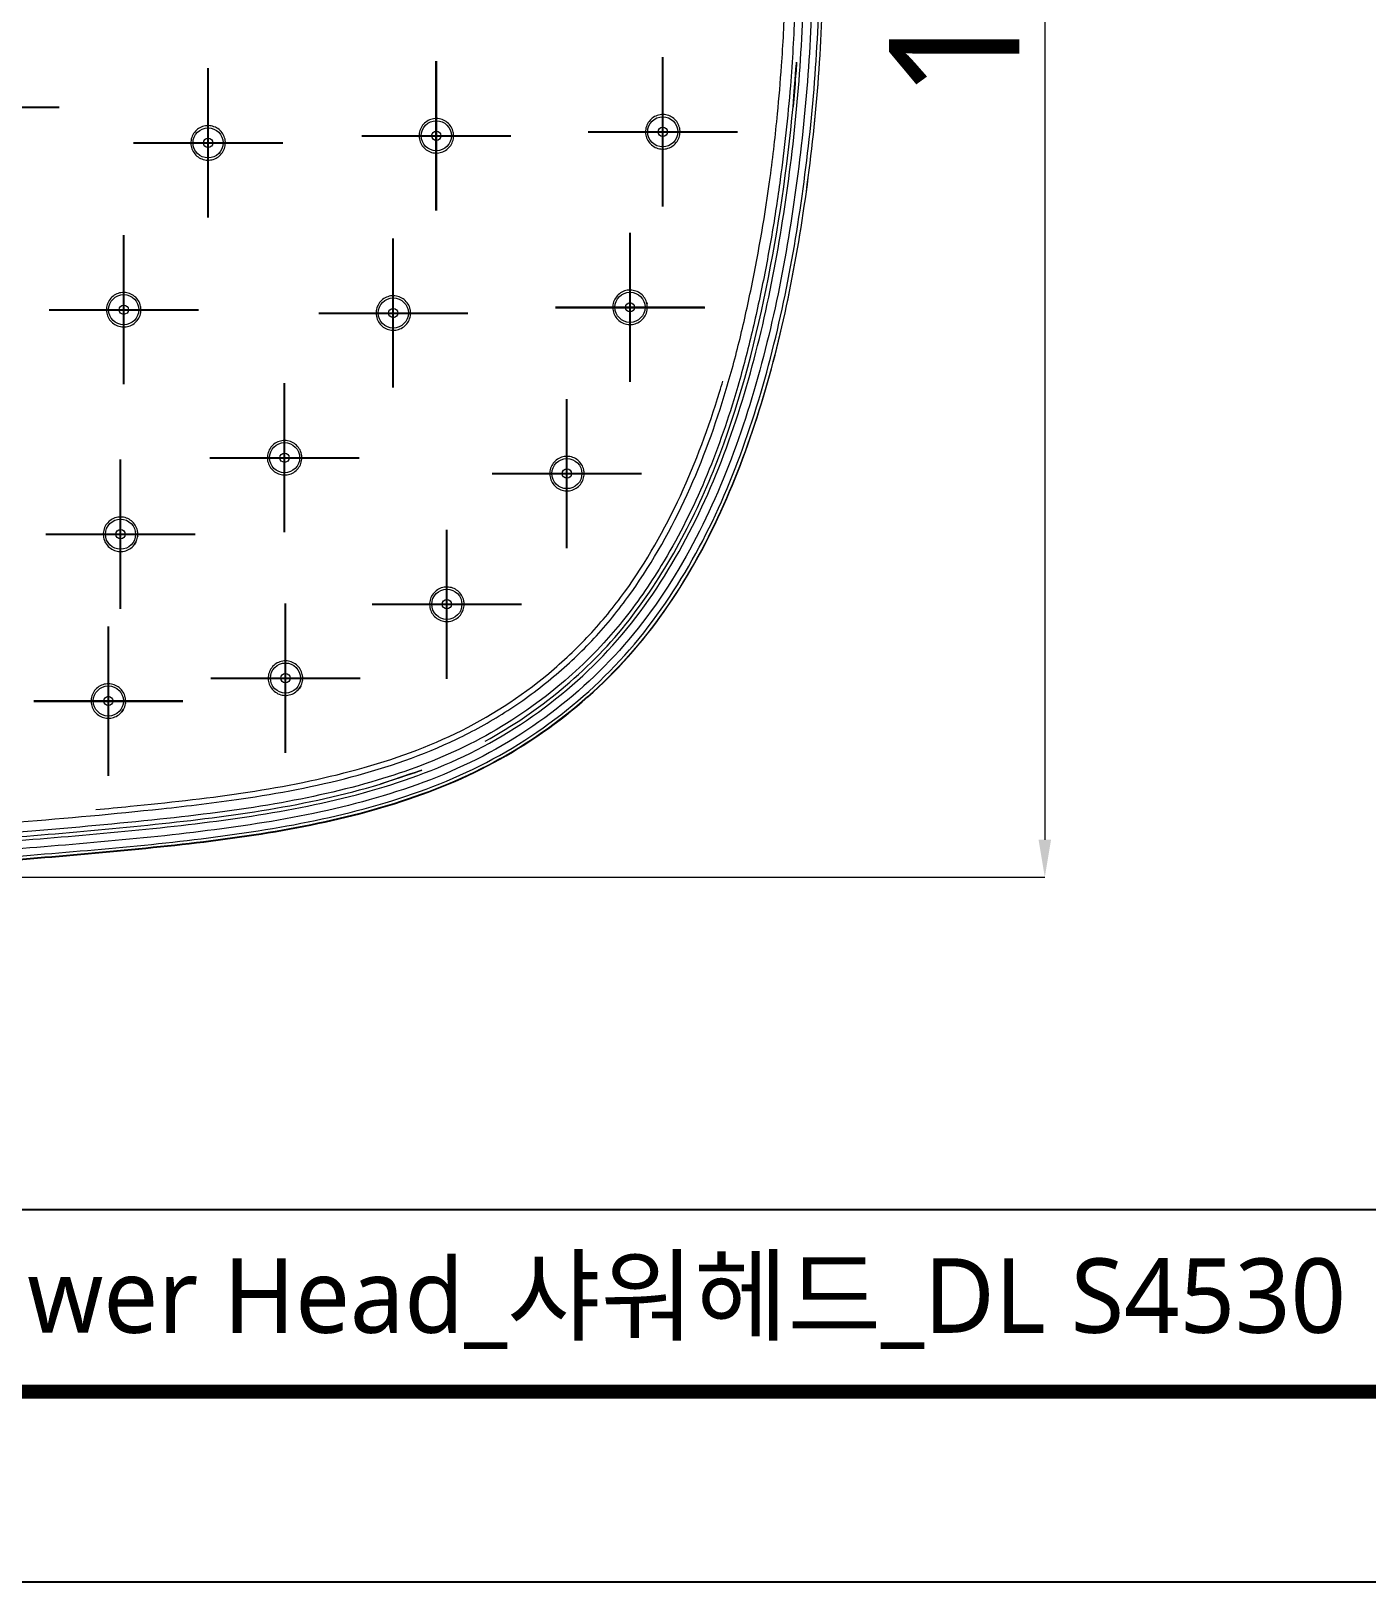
# Model space of a CAD drawing. Extents: x 16296660632 to 16296676033, y -37409619871 to -37409617369.
# Drawn here: x 16296675669.8 to 16296675813.1, y -37409617846.3 to -37409617680 of the extents above; entities that cross this region are included whole.
import ezdxf

# ---------------------------------------------------------------- set-up
doc = ezdxf.new("R2010")
doc.units = 0
doc.header["$LTSCALE"] = 10
doc.header["$MEASUREMENT"] = 0
doc.header["$PDMODE"] = 3
doc.header["$PDSIZE"] = -10
doc.linetypes.add('CENTER', pattern=[2, 1.25, -0.25, 0.25, -0.25])
doc.linetypes.add('CENTERX2', pattern=[4, 2.5, -0.5, 0.5, -0.5])
doc.layers.get('0').update_dxf_attribs({"linetype": 'CONTINUOUS'})
doc.layers.get('DEFPOINTS').update_dxf_attribs({"linetype": 'CONTINUOUS'})
doc.layers.add('1', color=7, linetype='CONTINUOUS')
doc.layers.add('중심선', color=1, linetype='CENTERX2')
doc.styles.add('Daelim Dimension', font='')
doc.styles.get('Daelim Dimension').set_extended_font_data('NanumGothic')
doc.dimstyles.new('DEFAULT', dxfattribs={"dimscale": 2, "dimtxt": 2, "dimasz": 2, "dimexe": 0, "dimexo": 2, "dimgap": 1, "dimtad": 1, "dimdec": 1, "dimzin": 9, "dimdsep": 46, "dimtxsty": 'Daelim Dimension', "dimcen": 0.5, "dimclrd": 252, "dimclre": 252, "dimclrt": 3, "dimadec": 1, "dimazin": 0, "dimtfac": 1, "dimtdec": 1, "dimtix": 1, "dimtmove": 0, "dimatfit": 3, "dimfxl": 1, "dimtolj": 1, "dimtzin": 1, "dimlwd": 9, "dimlwe": 9, "dimarcsym": 0})

# ---------------------------------------------------------------- blocks, each defined once
blk = doc.blocks.new('*D1')
at = {"color": 5, "lineweight": 9, "transparency": 16777216}
for p, q in [((16296675624.74378, -37409617572.621834), (16296675778.535021, -37409617572.621834)), ((16296675778.535021, -37409617576.621834), (16296675778.535021, -37409617766.705383)), ((16296675624.74951, -37409617770.705383), (16296675778.535021, -37409617770.705383))]:
    blk.add_line(p, q, dxfattribs=at)
at = {"color": 5, "transparency": 16777216}
for points in [[(16296675777.868361, -37409617576.621834), (16296675779.201691, -37409617576.621834), (16296675778.535021, -37409617572.621834)], [(16296675777.868361, -37409617766.705383), (16296675779.201691, -37409617766.705383), (16296675778.535021, -37409617770.705383)]]:
    blk.add_solid(points, dxfattribs=at)
at = {"layer": 'DEFPOINTS', "color": 0, "transparency": 16777216}
for p in [(16296675620.74378, -37409617572.621834), (16296675620.74951, -37409617770.705383), (16296675778.535021, -37409617770.705383)]:
    blk.add_point(p, dxfattribs=at)
at = {"color": 7, "transparency": 16777216, "insert": (16296675768.914141, -37409617671.663597), "char_height": 14, "attachment_point": 5, "rotation": 90, "style": 'Daelim Dimension'}
blk.add_mtext('\\A1;198', dxfattribs=at)

msp = doc.modelspace()

# ---------------------------------------------------------------- linework, layer by layer
at = {"color": 5}
msp.add_line((16296675392.30542, -37409617806.339981), (16296675916.49271, -37409617806.339981), dxfattribs=at)
at = {"ltscale": 0.5}
msp.add_lwpolyline([(16296675381.837231, -37409617846.30687), (16296676032.837231, -37409617846.30687), (16296676032.837231, -37409617369.30687), (16296675381.837231, -37409617369.30687)], close=True, dxfattribs=at)
at = {"color": 5, "linetype": 'ByBlock', "lineweight": 200, "const_width": 1.5}
msp.add_lwpolyline([(16296675392.30542, -37409617825.882156), (16296676022.30542, -37409617825.882156), (16296676022.30542, -37409617380.382156), (16296675392.30542, -37409617380.382156)], close=True, dxfattribs=at)
at = {"layer": '1', "color": 7, "linetype": 'CENTER', "lineweight": 13}
msp.add_line((16296675680.82119, -37409617691.959908), (16296675696.82119, -37409617691.959908), dxfattribs=at)
at = {"layer": '1', "color": 7, "linetype": 'Continuous', "lineweight": 13}
for centre in [(16296675713.289169, -37409617691.196136), (16296675737.56794, -37409617690.773087), (16296675688.81745, -37409617691.958221), (16296675734.05814, -37409617709.594269), (16296675679.7696, -37409617709.850754), (16296675708.674801, -37409617710.205162), (16296675697.018551, -37409617725.724213), (16296675727.292061, -37409617727.429619), (16296675679.42923, -37409617733.929413), (16296675714.418171, -37409617741.445343), (16296675697.111691, -37409617749.361351), (16296675678.122761, -37409617751.817123)]:
    msp.add_circle(centre, 1.615477, dxfattribs=at)
at = {"layer": '1', "color": 7, "linetype": 'Continuous', "lineweight": 18}
for centre in [(16296675713.289169, -37409617691.196136), (16296675737.56794, -37409617690.773087), (16296675688.81745, -37409617691.958221), (16296675679.7696, -37409617709.850754), (16296675708.674801, -37409617710.205162), (16296675734.05814, -37409617709.594269), (16296675697.018551, -37409617725.724213), (16296675727.292061, -37409617727.429619), (16296675679.42923, -37409617733.929413), (16296675714.418171, -37409617741.445343), (16296675697.111691, -37409617749.361351), (16296675678.122761, -37409617751.817123)]:
    msp.add_circle(centre, 0.5, dxfattribs=at)
at = {"layer": '1', "color": 7, "linetype": 'Continuous', "lineweight": 13}
for points, knots in [([(16296675754.74851, -37409617671.663597), (16296675754.74287, -37409617679.994499), (16296675754.144381, -37409617688.23214), (16296675751.928989, -37409617704.625488), (16296675750.347219, -37409617712.788116), (16296675746.65799, -37409617724.589668), (16296675745.202009, -37409617728.448883), (16296675741.693001, -37409617735.912407), (16296675739.642241, -37409617739.504623), (16296675734.834299, -37409617746.145973), (16296675732.053431, -37409617749.187447), (16296675725.823231, -37409617754.549889), (16296675722.3922, -37409617756.871712), (16296675715.12195, -37409617760.640839), (16296675711.26874, -37409617762.096474), (16296675703.37104, -37409617764.404266), (16296675699.33687, -37409617765.257011), (16296675691.17988, -37409617766.597504), (16296675687.055519, -37409617767.085228), (16296675678.78912, -37409617767.936333), (16296675674.656231, -37409617768.310966), (16296675653.966881, -37409617769.991547), (16296675637.35261, -37409617770.668022), (16296675620.74378, -37409617770.668327)], [0, 0, 0, 0, 0.1250000119, 0.1250000119, 0.2500000239, 0.2500000239, 0.3125000299, 0.3125000299, 0.3750000358, 0.3750000358, 0.4375000418, 0.4375000418, 0.5000000478, 0.5000000478, 0.5625000538, 0.5625000538, 0.6250000597, 0.6250000597, 0.6875000657, 0.6875000657, 0.7500000717, 0.7500000717, 1, 1, 1, 1]), ([(16296675751.83407, -37409617671.689079), (16296675751.811291, -37409617673.71302), (16296675751.75815, -37409617678.435402), (16296675751.26321, -37409617686.516563), (16296675750.40449, -37409617694.556389), (16296675749.286289, -37409617701.868446), (16296675748.16217, -37409617707.801651), (16296675746.84046, -37409617713.701897), (16296675744.0756, -37409617723.823669), (16296675739.82922, -37409617734.039963), (16296675734.180929, -37409617742.216301), (16296675731.023161, -37409617745.916229), (16296675728.320681, -37409617748.598061), (16296675723.539829, -37409617752.640648), (16296675716.53694, -37409617756.996841), (16296675706.606039, -37409617760.674973), (16296675695.61113, -37409617763.102097), (16296675683.205641, -37409617764.618179), (16296675669.481871, -37409617765.853622), (16296675654.42148, -37409617766.884247), (16296675638.026119, -37409617767.604568), (16296675626.64933, -37409617767.699303), (16296675620.74378, -37409617767.748466)], [0, 0, 0, 0, 0.0313530908, 0.07315513, 0.1253691662, 0.1565559642, 0.1877233752, 0.2189085212, 0.2501822898, 0.3503372713, 0.3880660981, 0.4036995899, 0.4256452691, 0.4469589199, 0.5006308083, 0.5523225578, 0.6102937836, 0.6746788597, 0.7458102852, 0.823759892, 0.9085158987, 1, 1, 1, 1]), ([(16296675620.743799, -37409617766.657928), (16296675624.93342, -37409617766.63298), (16296675633.179079, -37409617766.583893), (16296675645.342991, -37409617766.196457), (16296675657.099819, -37409617765.609497), (16296675669.88343, -37409617764.715637), (16296675681.608379, -37409617763.671288), (16296675693.512131, -37409617762.256638), (16296675704.23184, -37409617760.256401), (16296675713.73839, -37409617756.987007), (16296675720.768141, -37409617753.106728), (16296675725.61952, -37409617749.555603), (16296675730.07262, -37409617745.451332), (16296675737.687651, -37409617736.134079), (16296675742.64797, -37409617724.865677), (16296675745.80999, -37409617713.312111), (16296675747.538521, -37409617705.511429), (16296675748.940611, -37409617697.353668), (16296675749.84882, -37409617689.409477), (16296675750.38483, -37409617683.083832), (16296675750.684601, -37409617677.354607), (16296675750.722879, -37409617673.337639), (16296675750.738831, -37409617671.663818)], [0, 0, 0, 0, 0.0654984825, 0.1289085997, 0.1902455959, 0.2495211708, 0.3292447445, 0.3742509492, 0.4369036498, 0.4994659132, 0.5303403888, 0.5621171696, 0.5932405258, 0.6247556103, 0.7497497765, 0.7810310028, 0.8122254141, 0.8745894148, 0.9103449501, 0.937200387, 0.9738321936, 1, 1, 1, 1]), ([(16296675620.743799, -37409617768.641548), (16296675628.848989, -37409617768.641411), (16296675636.94655, -37409617768.480957), (16296675653.12624, -37409617767.83757), (16296675661.209829, -37409617767.370949), (16296675677.355169, -37409617766.055183), (16296675685.444799, -37409617765.383987), (16296675697.491171, -37409617763.545479), (16296675701.50473, -37409617762.75576), (16296675709.42515, -37409617760.582619), (16296675713.276079, -37409617759.212044), (16296675720.622231, -37409617755.587791), (16296675724.14875, -37409617753.267128), (16296675730.38726, -37409617747.991837), (16296675733.185341, -37409617744.985847), (16296675740.44256, -37409617734.905991), (16296675743.693501, -37409617727.390694), (16296675748.514641, -37409617711.73838), (16296675750.004629, -37409617703.805061), (16296675752.14048, -37409617687.848381), (16296675752.716459, -37409617679.796333), (16296675752.721729, -37409617671.664627)], [0, 0, 0, 0, 0.1250012748, 0.1250012748, 0.2500028443, 0.2500028443, 0.3750044138, 0.3750044138, 0.4375051985, 0.4375051985, 0.5000059832, 0.5000059832, 0.562506768, 0.562506768, 0.6250075527, 0.6250075527, 0.7500091222, 0.7500091222, 0.8750106917, 0.8750106917, 1, 1, 1, 1]), ([(16296675753.619659, -37409617671.664131), (16296675753.614651, -37409617679.800278), (16296675753.040159, -37409617687.915482), (16296675750.86297, -37409617704.140579), (16296675749.333639, -37409617712.188957), (16296675744.45606, -37409617727.905533), (16296675741.18597, -37409617735.419533), (16296675733.895479, -37409617745.531578), (16296675731.08848, -37409617748.561447), (16296675724.824341, -37409617753.884697), (16296675721.31999, -37409617756.216904), (16296675713.890421, -37409617759.935867), (16296675710.035339, -37409617761.32357), (16296675702.16732, -37409617763.525757), (16296675698.137489, -37409617764.338829), (16296675685.973709, -37409617766.24054), (16296675677.83939, -37409617766.912064), (16296675661.558241, -37409617768.249237), (16296675653.39831, -37409617768.723183), (16296675637.074261, -37409617769.376694), (16296675628.91044, -37409617769.539337), (16296675620.743811, -37409617769.539482)], [0, 0, 0, 0, 0.1249941875, 0.1249941875, 0.2499950178, 0.2499950178, 0.3749958482, 0.3749958482, 0.4374962634, 0.4374962634, 0.4999966785, 0.4999966785, 0.5624970937, 0.5624970937, 0.6249975089, 0.6249975089, 0.7499983393, 0.7499983393, 0.8749991696, 0.8749991696, 1, 1, 1, 1]), ([(16296675620.74382, -37409617770.312927), (16296675628.92071, -37409617770.312782), (16296675637.094721, -37409617770.14994), (16296675653.439739, -37409617769.495583), (16296675661.607889, -37409617769.021347), (16296675677.912701, -37409617767.681931), (16296675686.04863, -37409617767.011909), (16296675698.2801, -37409617765.099251), (16296675702.33873, -37409617764.280983), (16296675710.28051, -37409617762.058098), (16296675714.181511, -37409617760.655083), (16296675721.722059, -37409617756.8806), (16296675725.2792, -37409617754.512901), (16296675731.635361, -37409617749.111961), (16296675734.48736, -37409617746.033363), (16296675741.88114, -37409617735.777397), (16296675745.17679, -37409617728.191658), (16296675750.09062, -37409617712.360252), (16296675751.62537, -37409617704.273956), (16296675753.81101, -37409617687.987129), (16296675754.38809, -37409617679.836746), (16296675754.393101, -37409617671.664413)], [0, 0, 0, 0, 0.1250007491, 0.1250007491, 0.2500013988, 0.2500013988, 0.3750020485, 0.3750020485, 0.4375023734, 0.4375023734, 0.5000026982, 0.5000026982, 0.5625030231, 0.5625030231, 0.6250033479, 0.6250033479, 0.7500039976, 0.7500039976, 0.8750046473, 0.8750046473, 1, 1, 1, 1])]:
    msp.add_open_spline(points, degree=3, knots=knots, dxfattribs=at)
at = {"layer": '1', "color": 7, "linetype": 'Continuous', "lineweight": 18}
for points, knots in [([(16296675620.74378, -37409617770.705383), (16296675637.353609, -37409617770.705063), (16296675653.968901, -37409617770.028526), (16296675674.659491, -37409617768.347839), (16296675678.792549, -37409617767.97319), (16296675687.0597, -37409617767.122009), (16296675691.18479, -37409617766.634209), (16296675703.42359, -37409617764.62291), (16296675711.49872, -37409617762.560913), (16296675726.049509, -37409617755.017319), (16296675732.457161, -37409617749.492683), (16296675742.079309, -37409617736.201279), (16296675745.46269, -37409617728.53727), (16296675750.38336, -37409617712.796417), (16296675751.96542, -37409617704.631943), (16296675754.18121, -37409617688.23558), (16296675754.779819, -37409617679.996277), (16296675754.78546, -37409617671.663643)], [0, 0, 0, 0, 0.25, 0.25, 0.3125, 0.3125, 0.375, 0.375, 0.5, 0.5, 0.625, 0.625, 0.75, 0.75, 0.875, 0.875, 1, 1, 1, 1]), ([(16296675751.5401, -37409617688.088692), (16296675751.641211, -37409617686.998306), (16296675751.732759, -37409617685.90699), (16296675751.94005, -37409617683.138718), (16296675752.042549, -37409617681.460564), (16296675752.121349, -37409617679.781464)], [0, 0, 0, 0, 0.3944596462, 0.3944596462, 1, 1, 1, 1]), ([(16296675718.516251, -37409617756.128868), (16296675721.42144, -37409617754.54863), (16296675724.159821, -37409617752.686417), (16296675729.20645, -37409617748.492897), (16296675731.564581, -37409617746.142471), (16296675737.690651, -37409617738.469353), (16296675740.808981, -37409617732.658829), (16296675745.65518, -37409617720.43573), (16296675747.341379, -37409617714.045143), (16296675749.980249, -37409617701.15432), (16296675750.93248, -37409617694.641319), (16296675751.5401, -37409617688.088692)], [0, 0, 0, 0, 0.125, 0.125, 0.25, 0.25, 0.5, 0.5, 0.75, 0.75, 1, 1, 1, 1]), ([(16296675715.14505, -37409617691.19545), (16296675715.145189, -37409617691.403259), (16296675715.109579, -37409617691.613258), (16296675714.97275, -37409617692.004242), (16296675714.86964, -37409617692.19062), (16296675714.61112, -37409617692.514282), (16296675714.452141, -37409617692.656029), (16296675714.101061, -37409617692.8759), (16296675713.904119, -37409617692.957047), (16296675713.500031, -37409617693.048332), (16296675713.28731, -37409617693.059723), (16296675712.87575, -37409617693.0121), (16296675712.67124, -37409617692.952423), (16296675712.29863, -37409617692.771233), (16296675712.125389, -37409617692.647217), (16296675711.833771, -37409617692.352882), (16296675711.711361, -37409617692.178513), (16296675711.53363, -37409617691.804253), (16296675711.475849, -37409617691.599213), (16296675711.43203, -37409617691.187241), (16296675711.445379, -37409617690.97464), (16296675711.54038, -37409617690.571426), (16296675711.623341, -37409617690.375252), (16296675711.84642, -37409617690.026207), (16296675711.98963, -37409617689.868553), (16296675712.315651, -37409617689.613022), (16296675712.502979, -37409617689.511627), (16296675712.895229, -37409617689.378403), (16296675713.10556, -37409617689.344727), (16296675713.51984, -37409617689.348831), (16296675713.729481, -37409617689.386688), (16296675714.11907, -37409617689.52771), (16296675714.30438, -37409617689.632843), (16296675714.62532, -37409617689.89489), (16296675714.765381, -37409617690.055443), (16296675714.981461, -37409617690.408958), (16296675715.060471, -37409617690.606796), (16296675715.13109, -37409617690.936127), (16296675715.14496, -37409617691.06649), (16296675715.14505, -37409617691.19545)], [0, 0, 0, 0, 0.0536946262, 0.0536946262, 0.1073891788, 0.1073891788, 0.1610853074, 0.1610853074, 0.2147867228, 0.2147867228, 0.2684946734, 0.2684946734, 0.32220762, 0.32220762, 0.3759219117, 0.3759219117, 0.4296333107, 0.4296333107, 0.4833387659, 0.4833387659, 0.5370377731, 0.5370377731, 0.5907326387, 0.5907326387, 0.6444275276, 0.6444275276, 0.698126706, 0.698126706, 0.7518325505, 0.7518325505, 0.8055444675, 0.8055444675, 0.8592591318, 0.8592591318, 0.9129719863, 0.9129719863, 0.9666793075, 0.9666793075, 1, 1, 1, 1]), ([(16296675739.42518, -37409617690.772392), (16296675739.42528, -37409617690.980186), (16296675739.389629, -37409617691.190163), (16296675739.252741, -37409617691.58107), (16296675739.14962, -37409617691.76741), (16296675738.891081, -37409617692.091003), (16296675738.7321, -37409617692.232697), (16296675738.38101, -37409617692.452507), (16296675738.184059, -37409617692.533638), (16296675737.779961, -37409617692.62487), (16296675737.56723, -37409617692.63623), (16296675737.155649, -37409617692.588547), (16296675736.95113, -37409617692.528839), (16296675736.57852, -37409617692.347572), (16296675736.405291, -37409617692.223511), (16296675736.11371, -37409617691.929108), (16296675735.991329, -37409617691.7547), (16296675735.813681, -37409617691.380402), (16296675735.755951, -37409617691.175346), (16296675735.712219, -37409617690.763397), (16296675735.725611, -37409617690.550827), (16296675735.820681, -37409617690.147667), (16296675735.903669, -37409617689.951538), (16296675736.12678, -37409617689.602577), (16296675736.269991, -37409617689.444962), (16296675736.596029, -37409617689.189499), (16296675736.78336, -37409617689.088142), (16296675737.175619, -37409617688.954964), (16296675737.38596, -37409617688.921303), (16296675737.800249, -37409617688.925468), (16296675738.009911, -37409617688.963364), (16296675738.399509, -37409617689.104446), (16296675738.58482, -37409617689.209618), (16296675738.905729, -37409617689.471764), (16296675739.045759, -37409617689.632339), (16296675739.26178, -37409617689.985909), (16296675739.34074, -37409617690.183769), (16296675739.411289, -37409617690.5131), (16296675739.425119, -37409617690.643448), (16296675739.42518, -37409617690.772392)], [0, 0, 0, 0, 0.0536881454, 0.0536881454, 0.1073760597, 0.1073760597, 0.161068423, 0.161068423, 0.2147710459, 0.2147710459, 0.2684845817, 0.2684845817, 0.3222049485, 0.3222049485, 0.3759254644, 0.3759254644, 0.4296389369, 0.4296389369, 0.4833415324, 0.4833415324, 0.5370340418, 0.5370340418, 0.590721586, 0.590721586, 0.644411495, 0.644411495, 0.6981101745, 0.6981101745, 0.7518202825, 0.7518202825, 0.8055393769, 0.8055393769, 0.8592609343, 0.8592609343, 0.9129774883, 0.9129774883, 0.9666836103, 0.9666836103, 1, 1, 1, 1]), ([(16296675690.671949, -37409617691.957527), (16296675690.67214, -37409617692.165359), (16296675690.63657, -37409617692.375381), (16296675690.499809, -37409617692.766434), (16296675690.39673, -37409617692.952843), (16296675690.138241, -37409617693.276581), (16296675689.97928, -37409617693.418373), (16296675689.62822, -37409617693.638313), (16296675689.43128, -37409617693.719482), (16296675689.02721, -37409617693.810829), (16296675688.814501, -37409617693.82225), (16296675688.40295, -37409617693.774696), (16296675688.198441, -37409617693.715073), (16296675687.825821, -37409617693.533951), (16296675687.65258, -37409617693.409981), (16296675687.36091, -37409617693.115723), (16296675687.23847, -37409617692.941383), (16296675687.06065, -37409617692.567169), (16296675687.002819, -37409617692.362129), (16296675686.95891, -37409617691.950157), (16296675686.97221, -37409617691.737541), (16296675687.067129, -37409617691.334267), (16296675687.150049, -37409617691.138046), (16296675687.373091, -37409617690.788948), (16296675687.516279, -37409617690.631241), (16296675687.842291, -37409617690.375641), (16296675688.0296, -37409617690.274223), (16296675688.421841, -37409617690.140923), (16296675688.63217, -37409617690.107224), (16296675689.046431, -37409617690.111259), (16296675689.256069, -37409617690.149078), (16296675689.645651, -37409617690.290024), (16296675689.830971, -37409617690.395111), (16296675690.151939, -37409617690.657082), (16296675690.292021, -37409617690.817589), (16296675690.508181, -37409617691.171051), (16296675690.587231, -37409617691.368874), (16296675690.65793, -37409617691.698196), (16296675690.671829, -37409617691.82856), (16296675690.671949, -37409617691.957527)], [0, 0, 0, 0, 0.0537001076, 0.0537001076, 0.1074002548, 0.1074002548, 0.1610998794, 0.1610998794, 0.2148008468, 0.2148008468, 0.2685046187, 0.2685046187, 0.3222115069, 0.3222115069, 0.3759205214, 0.3759205214, 0.4296297236, 0.4296297236, 0.4833370106, 0.4833370106, 0.5370410539, 0.5370410539, 0.5907419626, 0.5907419626, 0.6444412965, 0.6444412965, 0.6981413679, 0.6981413679, 0.7518441561, 0.7518441561, 0.8055503838, 0.8055503838, 0.8592592049, 0.8592592049, 0.9129686326, 0.9129686326, 0.9666764696, 0.9666764696, 1, 1, 1, 1]), ([(16296675681.62327, -37409617709.850052), (16296675681.62365, -37409617710.057892), (16296675681.58827, -37409617710.26796), (16296675681.45186, -37409617710.659157), (16296675681.34894, -37409617710.84568), (16296675681.090731, -37409617711.16967), (16296675680.931881, -37409617711.3116), (16296675680.580999, -37409617711.531853), (16296675680.38414, -37409617711.613197), (16296675679.98016, -37409617711.704903), (16296675679.767481, -37409617711.716507), (16296675679.35593, -37409617711.669327), (16296675679.15139, -37409617711.609894), (16296675678.778641, -37409617711.429138), (16296675678.605289, -37409617711.305344), (16296675678.31336, -37409617711.011383), (16296675678.19076, -37409617710.837158), (16296675678.012581, -37409617710.463112), (16296675677.954559, -37409617710.258133), (16296675677.91025, -37409617709.846169), (16296675677.923361, -37409617709.633522), (16296675678.01791, -37409617709.230133), (16296675678.10066, -37409617709.033821), (16296675678.32341, -37409617708.684486), (16296675678.466459, -37409617708.526642), (16296675678.792259, -37409617708.270737), (16296675678.979481, -37409617708.169159), (16296675679.37159, -37409617708.035522), (16296675679.581881, -37409617708.001633), (16296675679.996111, -37409617708.00531), (16296675680.205759, -37409617708.042931), (16296675680.59544, -37409617708.18351), (16296675680.78084, -37409617708.288406), (16296675681.10203, -37409617708.550056), (16296675681.24226, -37409617708.710426), (16296675681.45875, -37409617709.063667), (16296675681.537991, -37409617709.261429), (16296675681.609011, -37409617709.590698), (16296675681.62303, -37409617709.721062), (16296675681.62327, -37409617709.850052)], [0, 0, 0, 0, 0.0537046389, 0.0537046389, 0.1074094831, 0.1074094831, 0.1611108563, 0.1611108563, 0.2148093049, 0.2148093049, 0.2685073206, 0.2685073206, 0.3222077298, 0.3222077298, 0.3759124491, 0.3759124491, 0.4296215019, 0.4296215019, 0.4833328685, 0.4833328685, 0.5370433724, 0.5370433724, 0.590750211, 0.590750211, 0.644452322, 0.644452322, 0.698150856, 0.698150856, 0.7518485492, 0.7518485492, 0.8055483902, 0.8055483902, 0.8592522856, 0.8592522856, 0.9129603264, 0.9129603264, 0.9666708836, 0.9666708836, 1, 1, 1, 1]), ([(16296675735.91478, -37409617709.593567), (16296675735.91498, -37409617709.801369), (16296675735.87944, -37409617710.011368), (16296675735.74275, -37409617710.402367), (16296675735.639709, -37409617710.588768), (16296675735.381321, -37409617710.912498), (16296675735.222401, -37409617711.054291), (16296675734.87142, -37409617711.274277), (16296675734.67452, -37409617711.355499), (16296675734.270479, -37409617711.446938), (16296675734.05777, -37409617711.458412), (16296675733.646191, -37409617711.41095), (16296675733.44165, -37409617711.351357), (16296675733.06896, -37409617711.170303), (16296675732.89567, -37409617711.046349), (16296675732.60393, -37409617710.752113), (16296675732.481461, -37409617710.577766), (16296675732.3036, -37409617710.203568), (16296675732.24575, -37409617709.998543), (16296675732.20179, -37409617709.586594), (16296675732.215071, -37409617709.373993), (16296675732.30994, -37409617708.970757), (16296675732.39283, -37409617708.774567), (16296675732.61578, -37409617708.425484), (16296675732.758921, -37409617708.267776), (16296675733.084841, -37409617708.012138), (16296675733.27211, -37409617707.91069), (16296675733.664289, -37409617707.777313), (16296675733.874611, -37409617707.743561), (16296675734.288879, -37409617707.747513), (16296675734.498541, -37409617707.785271), (16296675734.888189, -37409617707.926147), (16296675735.073549, -37409617708.031212), (16296675735.3946, -37409617708.293152), (16296675735.534719, -37409617708.453651), (16296675735.750931, -37409617708.807114), (16296675735.830009, -37409617709.004929), (16296675735.90074, -37409617709.334244), (16296675735.91465, -37409617709.464607), (16296675735.91478, -37409617709.593567)], [0, 0, 0, 0, 0.0536905314, 0.0536905314, 0.1073809772, 0.1073809772, 0.1610733433, 0.1610733433, 0.214772936, 0.214772936, 0.2684816481, 0.2684816481, 0.322197512, 0.322197512, 0.3759156549, 0.3759156549, 0.429630294, 0.429630294, 0.4833370555, 0.4833370555, 0.5370348115, 0.5370348115, 0.5907262906, 0.5907262906, 0.6444170695, 0.6444170695, 0.6981132164, 0.6981132164, 0.7518185513, 0.7518185513, 0.8055328075, 0.8055328075, 0.8592516425, 0.8592516425, 0.9129685778, 0.9129685778, 0.9666779836, 0.9666779836, 1, 1, 1, 1]), ([(16296675710.529989, -37409617710.20446), (16296675710.530279, -37409617710.412277), (16296675710.494829, -37409617710.622307), (16296675710.358271, -37409617711.01342), (16296675710.255289, -37409617711.199883), (16296675709.99699, -37409617711.52375), (16296675709.83811, -37409617711.665619), (16296675709.487181, -37409617711.885727), (16296675709.2903, -37409617711.967018), (16296675708.886299, -37409617712.058594), (16296675708.673599, -37409617712.070137), (16296675708.262039, -37409617712.02282), (16296675708.057501, -37409617711.963303), (16296675707.684771, -37409617711.78241), (16296675707.511459, -37409617711.658539), (16296675707.21962, -37409617711.364441), (16296675707.097071, -37409617711.19017), (16296675706.91905, -37409617710.81604), (16296675706.861111, -37409617710.611031), (16296675706.816971, -37409617710.199074), (16296675706.83016, -37409617709.98645), (16296675706.92487, -37409617709.58313), (16296675707.00769, -37409617709.386871), (16296675707.230539, -37409617709.037659), (16296675707.37364, -37409617708.879883), (16296675707.699499, -37409617708.624107), (16296675707.88674, -37409617708.522598), (16296675708.278879, -37409617708.389076), (16296675708.489189, -37409617708.355263), (16296675708.903431, -37409617708.35907), (16296675709.113091, -37409617708.396759), (16296675709.50275, -37409617708.537483), (16296675709.688129, -37409617708.642464), (16296675710.00926, -37409617708.904251), (16296675710.149441, -37409617709.064682), (16296675710.365801, -37409617709.41803), (16296675710.44496, -37409617709.615807), (16296675710.515841, -37409617709.945107), (16296675710.52981, -37409617710.075493), (16296675710.529989, -37409617710.20446)], [0, 0, 0, 0, 0.0536977401, 0.0536977401, 0.1073955699, 0.1073955699, 0.1610921182, 0.1610921182, 0.2147903643, 0.2147903643, 0.2684928583, 0.2684928583, 0.3222004145, 0.3222004145, 0.375911796, 0.375911796, 0.429624135, 0.429624135, 0.4833340222, 0.4833340222, 0.5370389533, 0.5370389533, 0.5907385439, 0.5907385439, 0.6444348601, 0.6444348601, 0.6981315657, 0.6981315657, 0.7518322171, 0.7518322171, 0.8055385524, 0.8055385524, 0.8592496636, 0.8592496636, 0.9129624677, 0.9129624677, 0.9666732039, 0.9666732039, 1, 1, 1, 1]), ([(16296675676.797001, -37409617763.464798), (16296675678.020201, -37409617763.351837), (16296675679.243111, -37409617763.235062), (16296675684.432819, -37409617762.722633), (16296675688.39591, -37409617762.291962), (16296675696.29645, -37409617761.119408), (16296675700.245781, -37409617760.3722), (16296675707.951099, -37409617758.330276), (16296675711.731199, -37409617757.0383), (16296675718.95974, -37409617753.554237), (16296675722.29051, -37409617751.404266), (16296675726.872271, -37409617747.583649), (16296675728.338341, -37409617746.19767), (16296675731.06085, -37409617743.275223), (16296675732.31949, -37409617741.739113), (16296675735.81019, -37409617736.920486), (16296675737.78957, -37409617733.40963), (16296675741.13298, -37409617726.182358), (16296675742.503, -37409617722.467873), (16296675743.78178, -37409617718.289627), (16296675743.899691, -37409617717.896317), (16296675744.01545, -37409617717.502197)], [0, 0, 0, 0, 0.0415811127, 0.0415811127, 0.1764998739, 0.1764998739, 0.3114186351, 0.3114186351, 0.4463373962, 0.4463373962, 0.5812561574, 0.5812561574, 0.648715538, 0.648715538, 0.7161749186, 0.7161749186, 0.8510936798, 0.8510936798, 0.986012441, 0.986012441, 1, 1, 1, 1]), ([(16296675698.872549, -37409617725.723518), (16296675698.87302, -37409617725.931351), (16296675698.83773, -37409617726.141434), (16296675698.701481, -37409617726.532677), (16296675698.598631, -37409617726.719254), (16296675698.340561, -37409617727.04335), (16296675698.18177, -37409617727.185349), (16296675697.83099, -37409617727.405746), (16296675697.634171, -37409617727.487183), (16296675697.23024, -37409617727.579048), (16296675697.017559, -37409617727.590752), (16296675696.606001, -37409617727.543747), (16296675696.40144, -37409617727.484413), (16296675696.02862, -37409617727.303833), (16296675695.855221, -37409617727.180107), (16296675695.563169, -37409617726.886276), (16296675695.440491, -37409617726.712128), (16296675695.26215, -37409617726.338173), (16296675695.204041, -37409617726.133186), (16296675695.15955, -37409617725.72126), (16296675695.172569, -37409617725.508614), (16296675695.26696, -37409617725.105164), (16296675695.34963, -37409617724.908813), (16296675695.572229, -37409617724.559387), (16296675695.715219, -37409617724.401482), (16296675696.040899, -37409617724.145447), (16296675696.228081, -37409617724.043793), (16296675696.620119, -37409617723.909988), (16296675696.830391, -37409617723.876007), (16296675697.24461, -37409617723.879501), (16296675697.454269, -37409617723.917023), (16296675697.844, -37409617724.057419), (16296675698.02944, -37409617724.162231), (16296675698.35075, -37409617724.423737), (16296675698.491039, -37409617724.584038), (16296675698.707689, -37409617724.937187), (16296675698.78702, -37409617725.134911), (16296675698.858179, -37409617725.464157), (16296675698.872259, -37409617725.594521), (16296675698.872549, -37409617725.723518)], [0, 0, 0, 0, 0.0537047276, 0.0537047276, 0.107409711, 0.107409711, 0.1611103774, 0.1611103774, 0.2148074036, 0.2148074036, 0.2685037908, 0.2685037908, 0.3222029755, 0.3222029755, 0.3759074188, 0.3759074188, 0.4296173812, 0.4296173812, 0.4833305571, 0.4833305571, 0.5370429767, 0.5370429767, 0.5907508852, 0.5907508852, 0.6444526378, 0.6444526378, 0.698149536, 0.698149536, 0.7518451357, 0.7518451357, 0.8055434561, 0.8055434561, 0.8592470905, 0.8592470905, 0.9129561564, 0.9129561564, 0.9666684619, 0.9666684619, 1, 1, 1, 1]), ([(16296675729.147659, -37409617727.428917), (16296675729.147989, -37409617727.636742), (16296675729.112579, -37409617727.846779), (16296675728.97611, -37409617728.2379), (16296675728.873171, -37409617728.424377), (16296675728.614941, -37409617728.748291), (16296675728.456091, -37409617728.89019), (16296675728.105221, -37409617729.110382), (16296675727.90836, -37409617729.191711), (16296675727.504379, -37409617729.283379), (16296675727.291691, -37409617729.294968), (16296675726.880119, -37409617729.247749), (16296675726.67556, -37409617729.188293), (16296675726.302799, -37409617729.007477), (16296675726.12945, -37409617728.883636), (16296675725.83754, -37409617728.589607), (16296675725.71496, -37409617728.415367), (16296675725.53685, -37409617728.041283), (16296675725.47887, -37409617727.836273), (16296675725.43465, -37409617727.424316), (16296675725.4478, -37409617727.211693), (16296675725.542431, -37409617726.808357), (16296675725.62521, -37409617726.612091), (16296675725.84798, -37409617726.26284), (16296675725.991039, -37409617726.105026), (16296675726.316839, -37409617725.849213), (16296675726.504061, -37409617725.747643), (16296675726.89616, -37409617725.614037), (16296675727.106449, -37409617725.580177), (16296675727.520691, -37409617725.583878), (16296675727.73036, -37409617725.621521), (16296675728.12006, -37409617725.762154), (16296675728.30546, -37409617725.867081), (16296675728.62665, -37409617726.128807), (16296675728.76687, -37409617726.289207), (16296675728.983299, -37409617726.642509), (16296675729.06251, -37409617726.840286), (16296675729.133459, -37409617727.169579), (16296675729.147449, -37409617727.299942), (16296675729.147659, -37409617727.428917)], [0, 0, 0, 0, 0.0536961887, 0.0536961887, 0.1073924697, 0.1073924697, 0.1610874801, 0.1610874801, 0.2147847951, 0.2147847951, 0.2684872774, 0.2684872774, 0.3221957009, 0.3221957009, 0.3759084942, 0.3759084942, 0.4296222634, 0.4296222634, 0.4833330273, 0.4833330273, 0.5370378638, 0.5370378638, 0.5907363376, 0.5907363376, 0.6444309391, 0.6444309391, 0.6981261079, 0.6981261079, 0.7518261659, 0.7518261659, 0.8055331839, 0.8055331839, 0.8592459387, 0.8592459387, 0.9129605376, 0.9129605376, 0.9666723552, 0.9666723552, 1, 1, 1, 1]), ([(16296675681.282129, -37409617733.928711), (16296675681.282749, -37409617734.136574), (16296675681.24762, -37409617734.346687), (16296675681.111629, -37409617734.738091), (16296675681.008909, -37409617734.924751), (16296675680.75103, -37409617735.249046), (16296675680.592319, -37409617735.391182), (16296675680.241659, -37409617735.611809), (16296675680.04488, -37409617735.693367), (16296675679.64102, -37409617735.785492), (16296675679.42837, -37409617735.797333), (16296675679.016809, -37409617735.750603), (16296675678.812241, -37409617735.691391), (16296675678.439341, -37409617735.511093), (16296675678.26589, -37409617735.387497), (16296675677.97366, -37409617735.093933), (16296675677.850861, -37409617734.919868), (16296675677.672251, -37409617734.546059), (16296675677.613991, -37409617734.341133), (16296675677.569189, -37409617733.929207), (16296675677.58205, -37409617733.716537), (16296675677.676149, -37409617733.312988), (16296675677.75869, -37409617733.116562), (16296675677.98107, -37409617732.766937), (16296675678.12397, -37409617732.608917), (16296675678.449511, -37409617732.352654), (16296675678.636629, -37409617732.250862), (16296675679.028589, -37409617732.116814), (16296675679.238831, -37409617732.082703), (16296675679.653021, -37409617732.08593), (16296675679.86269, -37409617732.123306), (16296675680.25247, -37409617732.263443), (16296675680.43795, -37409617732.368118), (16296675680.759399, -37409617732.629356), (16296675680.899799, -37409617732.789543), (16296675681.11669, -37409617733.142509), (16296675681.196171, -37409617733.340157), (16296675681.26757, -37409617733.669357), (16296675681.28175, -37409617733.799713), (16296675681.282129, -37409617733.928711)], [0, 0, 0, 0, 0.0537129551, 0.0537129551, 0.1074263003, 0.1074263003, 0.1611327728, 0.1611327728, 0.2148300831, 0.2148300831, 0.2685210589, 0.2685210589, 0.3222115367, 0.3222115367, 0.3759078705, 0.3759078705, 0.4296139245, 0.4296139245, 0.4833290818, 0.4833290818, 0.5370484311, 0.5370484311, 0.590765129, 0.590765129, 0.6444736934, 0.6444736934, 0.6981725056, 0.6981725056, 0.7518643384, 0.7518643384, 0.8055548576, 0.8055548576, 0.8592500151, 0.8592500151, 0.9129535805, 0.9129535805, 0.966665765, 0.966665765, 1, 1, 1, 1]), ([(16296675716.27236, -37409617741.444641), (16296675716.27285, -37409617741.652481), (16296675716.2376, -37409617741.862556), (16296675716.1014, -37409617742.25383), (16296675715.99859, -37409617742.440407), (16296675715.740561, -37409617742.764549), (16296675715.581791, -37409617742.90657), (16296675715.23105, -37409617743.127022), (16296675715.034241, -37409617743.208488), (16296675714.63032, -37409617743.300423), (16296675714.417641, -37409617743.312157), (16296675714.006069, -37409617743.265228), (16296675713.8015, -37409617743.20591), (16296675713.42865, -37409617743.025398), (16296675713.25523, -37409617742.901711), (16296675712.96314, -37409617742.607933), (16296675712.840429, -37409617742.433792), (16296675712.662041, -37409617742.05986), (16296675712.603889, -37409617741.854897), (16296675712.559349, -37409617741.442978), (16296675712.57233, -37409617741.230324), (16296675712.66666, -37409617740.826874), (16296675712.74931, -37409617740.630524), (16296675712.971861, -37409617740.281052), (16296675713.11482, -37409617740.123131), (16296675713.44047, -37409617739.86705), (16296675713.62763, -37409617739.76535), (16296675714.01965, -37409617739.631493), (16296675714.22991, -37409617739.597473), (16296675714.644131, -37409617739.600899), (16296675714.8538, -37409617739.63839), (16296675715.243549, -37409617739.778717), (16296675715.42901, -37409617739.883507), (16296675715.75036, -37409617740.144951), (16296675715.89068, -37409617740.305229), (16296675716.10738, -37409617740.658348), (16296675716.186741, -37409617740.856056), (16296675716.25795, -37409617741.185287), (16296675716.272051, -37409617741.315651), (16296675716.27236, -37409617741.444641)], [0, 0, 0, 0, 0.0537041922, 0.0537041922, 0.107408631, 0.107408631, 0.1611089293, 0.1611089293, 0.2148059636, 0.2148059636, 0.2685026621, 0.2685026621, 0.3222022295, 0.3222022295, 0.3759069251, 0.3759069251, 0.4296169623, 0.4296169623, 0.4833301074, 0.4833301074, 0.5370424473, 0.5370424473, 0.5907501979, 0.5907501979, 0.6444516729, 0.6444516729, 0.6981482475, 0.6981482475, 0.7518436793, 0.7518436793, 0.8055421673, 0.8055421673, 0.8592462802, 0.8592462802, 0.9129558748, 0.9129558748, 0.9666684279, 0.9666684279, 1, 1, 1, 1]), ([(16296675698.96451, -37409617749.360649), (16296675698.965179, -37409617749.568512), (16296675698.93009, -37409617749.778648), (16296675698.794189, -37409617750.170067), (16296675698.691509, -37409617750.356773), (16296675698.433689, -37409617750.681137), (16296675698.275009, -37409617750.823303), (16296675697.924391, -37409617751.044006), (16296675697.727619, -37409617751.125633), (16296675697.323771, -37409617751.217827), (16296675697.11112, -37409617751.229721), (16296675696.699551, -37409617751.183067), (16296675696.49497, -37409617751.123917), (16296675696.122049, -37409617750.943703), (16296675695.94857, -37409617750.82016), (16296675695.65629, -37409617750.526657), (16296675695.533461, -37409617750.352654), (16296675695.354771, -37409617749.978882), (16296675695.296459, -37409617749.773987), (16296675695.25157, -37409617749.362091), (16296675695.26438, -37409617749.149406), (16296675695.358391, -37409617748.745842), (16296675695.440889, -37409617748.549393), (16296675695.6632, -37409617748.199707), (16296675695.80607, -37409617748.041649), (16296675696.131571, -37409617747.785309), (16296675696.31867, -37409617747.683472), (16296675696.710609, -37409617747.549332), (16296675696.920839, -37409617747.515167), (16296675697.33503, -37409617747.518311), (16296675697.544701, -37409617747.555649), (16296675697.9345, -37409617747.695679), (16296675698.120001, -37409617747.800308), (16296675698.4415, -37409617748.061478), (16296675698.58193, -37409617748.221619), (16296675698.798889, -37409617748.574516), (16296675698.87841, -37409617748.772148), (16296675698.94989, -37409617749.101311), (16296675698.96409, -37409617749.231659), (16296675698.96451, -37409617749.360649)], [0, 0, 0, 0, 0.053714425, 0.053714425, 0.1074292198, 0.1074292198, 0.1611374441, 0.1611374441, 0.21483617, 0.21483617, 0.2685274781, 0.2685274781, 0.3222168646, 0.3222168646, 0.3759110856, 0.3759110856, 0.4296150519, 0.4296150519, 0.4833292625, 0.4833292625, 0.5370493035, 0.5370493035, 0.5907679114, 0.5907679114, 0.6444785681, 0.6444785681, 0.6981786465, 0.6981786465, 0.75187046, 0.75187046, 0.8055598675, 0.8055598675, 0.859253409, 0.859253409, 0.9129554917, 0.9129554917, 0.9666668, 0.9666668, 1, 1, 1, 1]), ([(16296675679.97484, -37409617751.816422), (16296675679.975651, -37409617752.0243), (16296675679.940689, -37409617752.234482), (16296675679.805031, -37409617752.626038), (16296675679.70245, -37409617752.812813), (16296675679.444811, -37409617753.137367), (16296675679.28619, -37409617753.279633), (16296675678.93568, -37409617753.500557), (16296675678.738951, -37409617753.582283), (16296675678.335159, -37409617753.674698), (16296675678.12253, -37409617753.686691), (16296675677.710979, -37409617753.640282), (16296675677.50639, -37409617753.581238), (16296675677.13341, -37409617753.401268), (16296675676.959881, -37409617753.277847), (16296675676.66745, -37409617752.984558), (16296675676.544531, -37409617752.810638), (16296675676.365601, -37409617752.437012), (16296675676.307159, -37409617752.232147), (16296675676.26199, -37409617751.820267), (16296675676.27466, -37409617751.607567), (16296675676.36842, -37409617751.203903), (16296675676.4508, -37409617751.007378), (16296675676.67292, -37409617750.657516), (16296675676.81571, -37409617750.499367), (16296675677.141081, -37409617750.242828), (16296675677.32814, -37409617750.140877), (16296675677.719999, -37409617750.006531), (16296675677.93021, -37409617749.97226), (16296675678.34437, -37409617749.975166), (16296675678.554041, -37409617750.01239), (16296675678.943871, -37409617750.152184), (16296675679.12941, -37409617750.256691), (16296675679.451031, -37409617750.517632), (16296675679.591539, -37409617750.677673), (16296675679.80872, -37409617751.030411), (16296675679.888359, -37409617751.227982), (16296675679.960051, -37409617751.557091), (16296675679.97434, -37409617751.687431), (16296675679.97484, -37409617751.816422)], [0, 0, 0, 0, 0.0537228024, 0.0537228024, 0.1074461079, 0.1074461079, 0.161160293, 0.161160293, 0.2148593458, 0.2148593458, 0.2685451672, 0.2685451672, 0.322225762, 0.322225762, 0.3759118824, 0.3759118824, 0.4296120284, 0.4296120284, 0.4833282726, 0.4833282726, 0.5370551727, 0.5370551727, 0.590782417, 0.590782417, 0.6444997876, 0.6444997876, 0.6982018431, 0.6982018431, 0.7518900849, 0.7518900849, 0.8055718737, 0.8055718737, 0.8592569657, 0.8592569657, 0.9129533978, 0.9129533978, 0.9666643735, 0.9666643735, 1, 1, 1, 1]), ([(16296675658.64501, -37409617767.062042), (16296675666.820971, -37409617766.54953), (16296675674.98781, -37409617765.888992), (16296675691.282841, -37409617764.194168), (16296675699.43318, -37409617763.08152), (16296675707.28484, -37409617760.725517)], [0, 0, 0, 0, 0.5, 0.5, 1, 1, 1, 1])]:
    msp.add_open_spline(points, degree=3, knots=knots, dxfattribs=at)
at = {"layer": '1', "color": 7, "linetype": 'Continuous', "lineweight": 13}
for points in [[(16296675735.88106, -37409617709.213913), (16296675735.84631, -37409617709.052002), (16296675735.788851, -37409617708.894829), (16296675735.712061, -37409617708.747551)], [(16296675735.917231, -37409617709.719337), (16296675735.928419, -37409617709.550171), (16296675735.91662, -37409617709.379562), (16296675735.88106, -37409617709.213913)], [(16296675680.892521, -37409617735.077003), (16296675681.09358, -37409617734.817413), (16296675681.228001, -37409617734.504807), (16296675681.26989, -37409617734.179764)], [(16296675681.26989, -37409617734.179764), (16296675681.275339, -37409617734.137444), (16296675681.27923, -37409617734.094902), (16296675681.28158, -37409617734.052254)], [(16296675698.952169, -37409617749.612892), (16296675698.95767, -37409617749.570381), (16296675698.96158, -37409617749.527657), (16296675698.963949, -37409617749.48484)], [(16296675698.574659, -37409617750.509666), (16296675698.775669, -37409617750.250168), (16296675698.91016, -37409617749.937737), (16296675698.952169, -37409617749.612892)], [(16296675679.58592, -37409617752.963402), (16296675679.78487, -37409617752.704567), (16296675679.918591, -37409617752.393944), (16296675679.96183, -37409617752.071609)], [(16296675679.96183, -37409617752.071609), (16296675679.96747, -37409617752.029617), (16296675679.97156, -37409617751.987427), (16296675679.97415, -37409617751.945152)]]:
    msp.add_open_spline(points, degree=3, dxfattribs=at)
at = {"layer": '1', "color": 7, "linetype": 'Continuous', "lineweight": 18}
msp.add_open_spline([(16296675707.28484, -37409617760.725517), (16296675711.171909, -37409617759.559158), (16296675714.949421, -37409617758.069023), (16296675718.516251, -37409617756.128868)], degree=3, dxfattribs=at)
at = {"layer": '중심선', "linetype": 'CENTER'}
for p, q in [((16296675737.56794, -37409617698.773087), (16296675737.56794, -37409617682.773087)), ((16296675737.574459, -37409617698.774017), (16296675737.574459, -37409617682.774017)), ((16296675688.81745, -37409617699.958221), (16296675688.81745, -37409617683.958221)), ((16296675688.82119, -37409617699.959908), (16296675688.82119, -37409617683.959908)), ((16296675713.289169, -37409617699.196136), (16296675713.289169, -37409617683.196136)), ((16296675713.2943, -37409617699.197433), (16296675713.2943, -37409617683.197433)), ((16296675656.854259, -37409617688.14016), (16296675672.854259, -37409617688.14016)), ((16296675656.85672, -37409617688.141724), (16296675672.85672, -37409617688.141724)), ((16296675705.289169, -37409617691.196136), (16296675721.289169, -37409617691.196136)), ((16296675705.2943, -37409617691.197433), (16296675721.2943, -37409617691.197433)), ((16296675729.56794, -37409617690.773087), (16296675745.56794, -37409617690.773087)), ((16296675729.574459, -37409617690.774017), (16296675745.574459, -37409617690.774017)), ((16296675680.81745, -37409617691.958221), (16296675696.81745, -37409617691.958221)), ((16296675679.7696, -37409617717.850754), (16296675679.7696, -37409617701.850754)), ((16296675679.77253, -37409617717.854141), (16296675679.77253, -37409617701.854141)), ((16296675708.674801, -37409617718.205162), (16296675708.674801, -37409617702.205162)), ((16296675708.679251, -37409617718.207817), (16296675708.679251, -37409617702.207817)), ((16296675734.05814, -37409617717.594269), (16296675734.05814, -37409617701.594269)), ((16296675734.064051, -37409617717.596184), (16296675734.064051, -37409617701.596184)), ((16296675734.06875, -37409617717.597557), (16296675734.06875, -37409617701.597557)), ((16296675726.05814, -37409617709.594269), (16296675742.05814, -37409617709.594269)), ((16296675726.064051, -37409617709.596184), (16296675742.064051, -37409617709.596184)), ((16296675726.06875, -37409617709.597557), (16296675742.06875, -37409617709.597557)), ((16296675671.7696, -37409617709.850754), (16296675687.7696, -37409617709.850754)), ((16296675671.77253, -37409617709.854141), (16296675687.77253, -37409617709.854141)), ((16296675700.674801, -37409617710.205162), (16296675716.674801, -37409617710.205162)), ((16296675700.679251, -37409617710.207817), (16296675716.679251, -37409617710.207817)), ((16296675697.018551, -37409617733.724213), (16296675697.018551, -37409617717.724213)), ((16296675697.02183, -37409617733.728416), (16296675697.02183, -37409617717.728416)), ((16296675727.292061, -37409617735.429619), (16296675727.292061, -37409617719.429619)), ((16296675727.296921, -37409617735.432693), (16296675727.296921, -37409617719.432693)), ((16296675679.42923, -37409617741.929413), (16296675679.42923, -37409617725.929413)), ((16296675679.43144, -37409617741.934959), (16296675679.43144, -37409617725.934959)), ((16296675679.43318, -37409617741.939743), (16296675679.43318, -37409617725.939743)), ((16296675689.018551, -37409617725.724213), (16296675705.018551, -37409617725.724213)), ((16296675689.02183, -37409617725.728416), (16296675705.02183, -37409617725.728416)), ((16296675719.292061, -37409617727.429619), (16296675735.292061, -37409617727.429619)), ((16296675719.296921, -37409617727.432693), (16296675735.296921, -37409617727.432693)), ((16296675671.42923, -37409617733.929413), (16296675687.42923, -37409617733.929413)), ((16296675671.43144, -37409617733.934959), (16296675687.43144, -37409617733.934959)), ((16296675671.43318, -37409617733.939743), (16296675687.43318, -37409617733.939743)), ((16296675714.418171, -37409617749.445343), (16296675714.418171, -37409617733.445343)), ((16296675714.421631, -37409617749.44986), (16296675714.421631, -37409617733.44986)), ((16296675697.111691, -37409617757.361351), (16296675697.111691, -37409617741.361351)), ((16296675697.113819, -37409617757.367393), (16296675697.113819, -37409617741.367393)), ((16296675697.115499, -37409617757.37249), (16296675697.115499, -37409617741.37249)), ((16296675706.418171, -37409617741.445343), (16296675722.418171, -37409617741.445343)), ((16296675706.421631, -37409617741.44986), (16296675722.421631, -37409617741.44986)), ((16296675678.122761, -37409617759.817123), (16296675678.122761, -37409617743.817123)), ((16296675678.124201, -37409617759.824333), (16296675678.124201, -37409617743.824333)), ((16296675678.12532, -37409617759.830521), (16296675678.12532, -37409617743.830521)), ((16296675689.111691, -37409617749.361351), (16296675705.111691, -37409617749.361351)), ((16296675689.113819, -37409617749.367393), (16296675705.113819, -37409617749.367393)), ((16296675689.115499, -37409617749.37249), (16296675705.115499, -37409617749.37249)), ((16296675670.122761, -37409617751.817123), (16296675686.122761, -37409617751.817123)), ((16296675670.124201, -37409617751.824333), (16296675686.124201, -37409617751.824333)), ((16296675670.12532, -37409617751.830521), (16296675686.12532, -37409617751.830521))]:
    msp.add_line(p, q, dxfattribs=at)

# ---------------------------------------------------------------- texts
at = {"color": 2, "insert": (16296675503.846371, -37409617811.599854), "char_height": 7.98525, "width": 388.83334578, "attachment_point": 1, "style": 'Daelim Dimension'}
msp.add_mtext('{\\fPretendard Variable SemiBold|b0|i0|c129|p2;대림바스(주)} Shower Program_Shower Head_{\\fGulim|b0|i0|c129|p50;샤워헤드}_DL S4530', dxfattribs=at)

# ---------------------------------------------------------------- dimensions: what is measured, and where the dimension line sits
dim = msp.add_linear_dim(base=(16296675778.535021, -37409617770.705383), p1=(16296675620.74378, -37409617572.621834), p2=(16296675620.74951, -37409617770.705383), angle=90, text='198', dimstyle='DEFAULT', override={"dimtxt": 7, "dimclrd": 5, "dimclre": 5, "dimclrt": 7})
dim.commit()
dim.dimension.update_dxf_attribs({"geometry": '*D1', "text_midpoint": (16296675768.914141, -37409617671.663597)})

doc.saveas('drawing.dxf')
